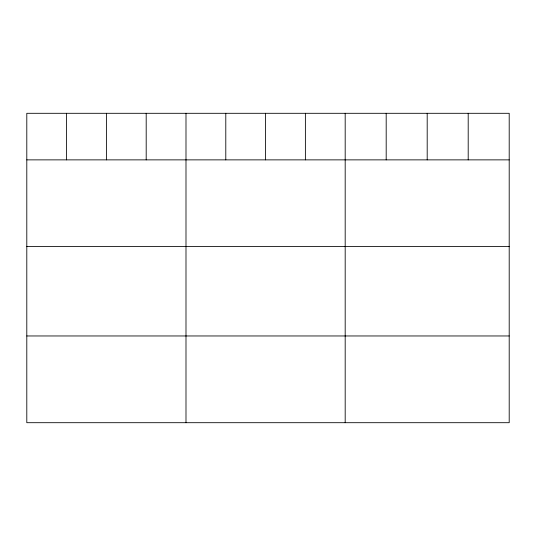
<?xml version="1.0" encoding="UTF-8"?>
<svg xmlns="http://www.w3.org/2000/svg" width="536" height="536" viewBox="0 0 536 536"><rect width="100%" height="100%" fill="white"/><g stroke="black" fill="none" stroke-linecap="round" stroke-linejoin="round"><path stroke-width="0.8" d="M509.2 159.869L509.2 422.696L26.8 422.696L26.8 113.304L509.2 113.304L509.2 159.869L26.8 159.869M26.8 246.6L509.2 246.6M26.8 335.965L509.2 335.965M468.196 113.304L468.196 159.869M427.192 113.304L427.192 159.869M386.188 113.304L386.188 159.869M345.184 113.304L345.184 422.696M305.386 113.304L305.386 159.869M265.588 113.304L265.588 159.869M225.79 113.304L225.79 159.869M185.992 113.304L185.992 422.696M146.194 113.304L146.194 159.869M106.396 113.304L106.396 159.869M66.598 113.304L66.598 159.869"/></g></svg>
